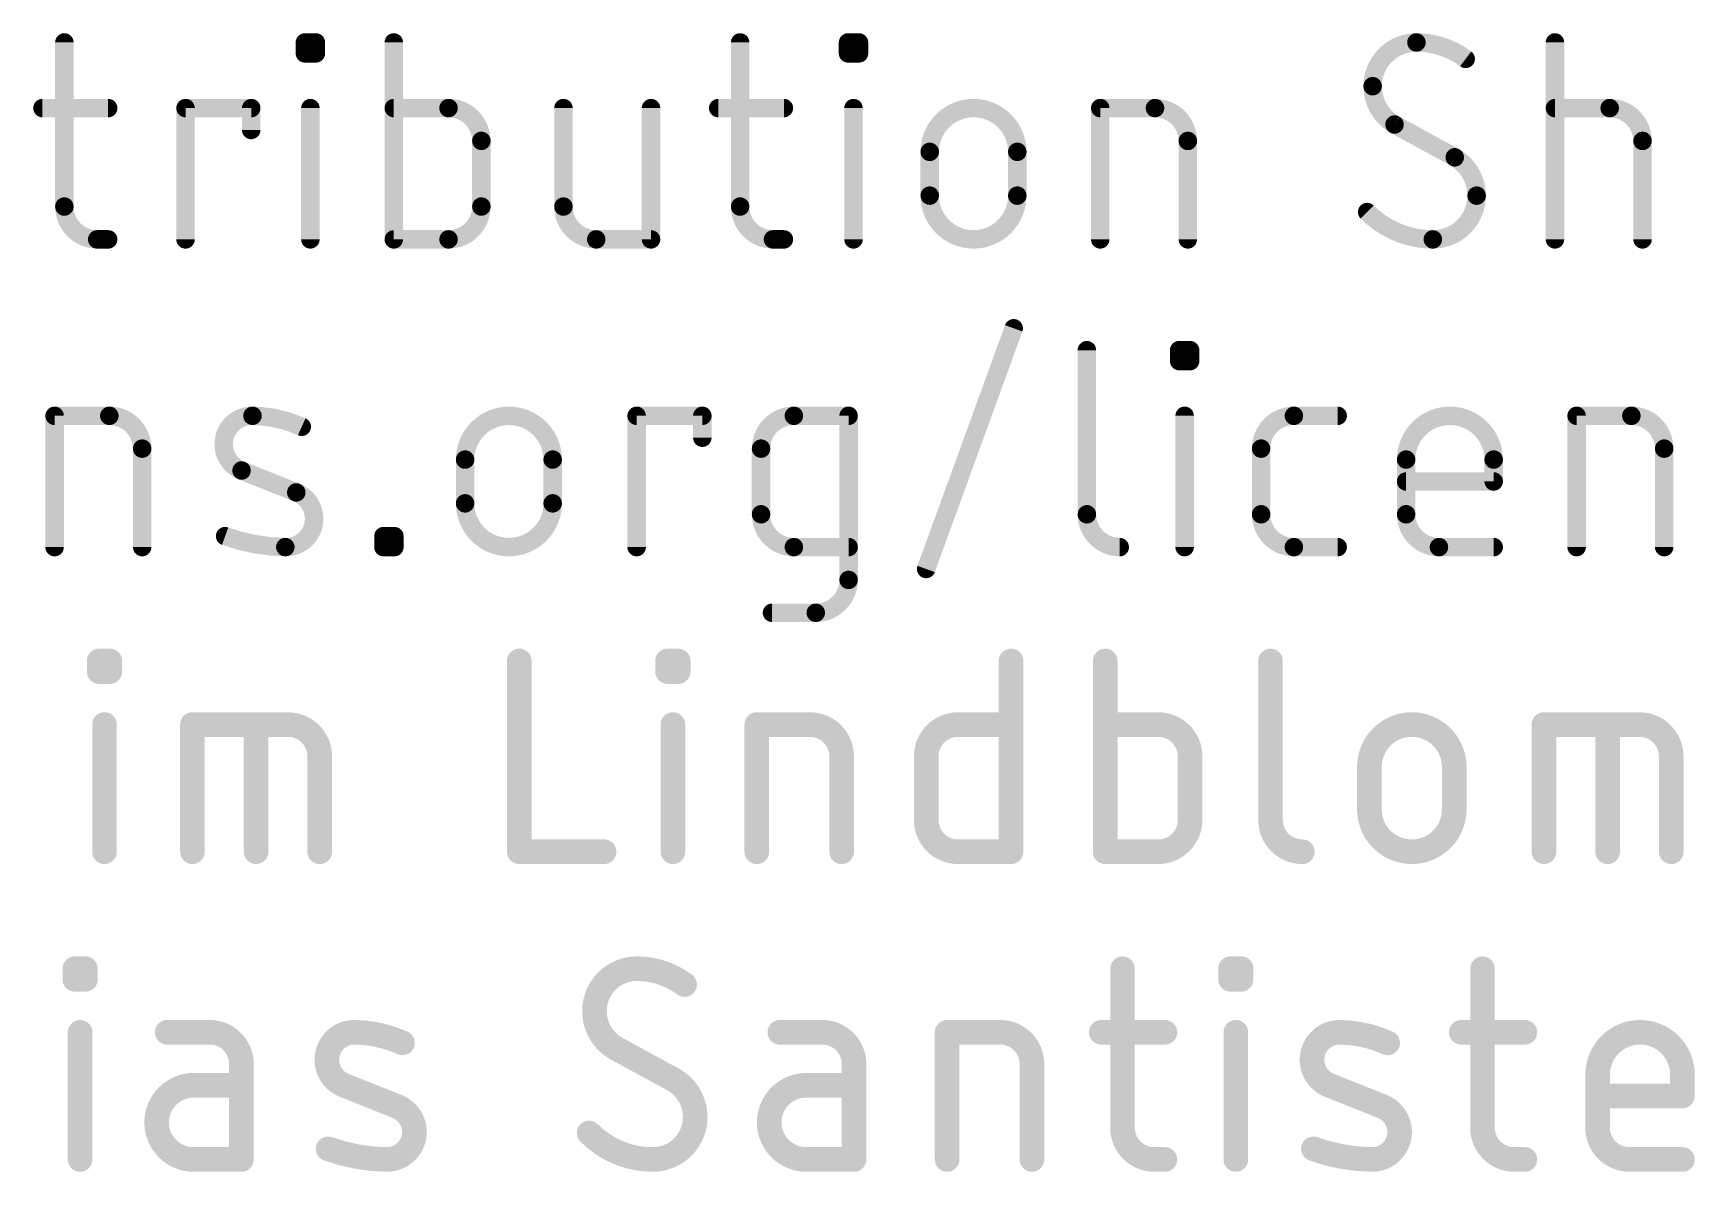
# Model space of a CAD drawing. Extents: x -26.2 to 60.5, y -16.3 to 39.9.
# Drawn here: x 21.57 to 35.28, y -15.75 to -6.35 of the extents above; entities that cross this region are included whole.
import ezdxf

# ---------------------------------------------------------------- set-up
doc = ezdxf.new("R2010")
doc.units = 0
doc.layers.add('51', color=53, linetype='CONTINUOUS')

msp = doc.modelspace()

# ---------------------------------------------------------------- linework, layer by layer
at = {"layer": '51'}
for points, const_width in [([(21.8257, -6.4262), (21.8257, -7.7809)], 0.1524), ([(23.8103, -6.5165), (23.8103, -6.4262)], 0.1524), ([(23.8103, -6.4262), (23.9006, -6.4262)], 0.1524), ([(23.9006, -6.5165), (23.8103, -6.5165)], 0.1524), ([(23.9006, -6.4262), (23.9006, -6.5165)], 0.1524), ([(24.5436, -6.4262), (24.5436, -8.0518)], 0.1524), ([(27.4008, -6.4262), (27.4008, -7.7809)], 0.1524), ([(28.2912, -6.5165), (28.2912, -6.4262)], 0.1524), ([(28.2912, -6.4262), (28.3815, -6.4262)], 0.1524), ([(28.3815, -6.5165), (28.2912, -6.5165)], 0.1524), ([(28.3815, -6.4262), (28.3815, -6.5165)], 0.1524), ([(34.1234, -8.0518), (34.1234, -6.4262)], 0.1524), ([(21.645, -6.9681), (22.1869, -6.9681)], 0.1524), ([(22.8253, -8.0518), (22.8253, -6.9681)], 0.1524), ([(22.8253, -6.9681), (23.3672, -6.9681)], 0.1524), ([(23.3672, -6.9681), (23.3672, -7.1487)], 0.1524), ([(23.8554, -8.0518), (23.8554, -6.9681)], 0.1524), ([(24.9952, -6.9681), (24.5436, -6.9681)], 0.1524), ([(25.9431, -6.9681), (25.9431, -7.7809)], 0.1524), ([(26.6656, -8.0518), (26.6656, -6.9681)], 0.1524), ([(27.2202, -6.9681), (27.762, -6.9681)], 0.1524), ([(28.3364, -8.0518), (28.3364, -6.9681)], 0.1524), ([(30.3719, -8.0518), (30.3719, -6.9681)], 0.1524), ([(30.3719, -6.9681), (30.8235, -6.9681)], 0.1524), ([(34.1234, -6.9681), (34.575, -6.9681)], 0.1524), ([(33.2967, -7.3745), (32.8, -7.1035)], 0.1524), ([(25.2661, -7.7809), (25.2661, -7.239)], 0.1524), ([(28.9651, -7.6906), (28.9651, -7.3293)], 0.1524), ([(29.6876, -7.3293), (29.6876, -7.6906)], 0.1524), ([(31.0944, -7.239), (31.0944, -8.0518)], 0.1524), ([(34.8459, -7.239), (34.8459, -8.0518)], 0.1524), ([(22.0966, -8.0518), (22.1869, -8.0518)], 0.1524), ([(24.5436, -8.0518), (24.9952, -8.0518)], 0.1524), ([(26.214, -8.0518), (26.6656, -8.0518)], 0.1524), ([(27.6717, -8.0518), (27.762, -8.0518)], 0.1524), ([(28.9355, -10.7724), (29.658, -8.7856)], 0.1524), ([(30.2618, -8.9662), (30.2618, -10.3209)], 0.1524), ([(31.0231, -9.0565), (31.0231, -8.9662)], 0.1524), ([(31.0231, -8.9662), (31.1134, -8.9662)], 0.1524), ([(31.1134, -8.9662), (31.1134, -9.0565)], 0.1524), ([(31.1134, -9.0565), (31.0231, -9.0565)], 0.1524), ([(21.7451, -10.5918), (21.7451, -9.5081)], 0.1524), ([(21.7451, -9.5081), (22.1967, -9.5081)], 0.1524), ([(26.5472, -10.5918), (26.5472, -9.5081)], 0.1524), ([(26.5472, -9.5081), (27.0891, -9.5081)], 0.1524), ([(27.0891, -9.5081), (27.0891, -9.6887)], 0.1524), ([(27.8444, -9.5081), (28.2959, -9.5081)], 0.1524), ([(28.2959, -9.5081), (28.2959, -10.8627)], 0.1524), ([(31.0683, -10.5918), (31.0683, -9.5081)], 0.1524), ([(31.9697, -9.5081), (32.3309, -9.5081)], 0.1524), ([(34.3022, -10.5918), (34.3022, -9.5081)], 0.1524), ([(34.3022, -9.5081), (34.7538, -9.5081)], 0.1524), ([(22.4676, -9.779), (22.4676, -10.5918)], 0.1524), ([(27.5735, -10.3209), (27.5735, -9.779)], 0.1524), ([(31.6988, -10.3209), (31.6988, -9.779)], 0.1524), ([(35.0247, -9.779), (35.0247, -10.5918)], 0.1524), ([(25.1319, -10.2306), (25.1319, -9.8693)], 0.1524), ([(25.8544, -9.8693), (25.8544, -10.2306)], 0.1524), ([(32.8954, -10.3209), (32.8954, -9.8693)], 0.1524), ([(33.6179, -9.8693), (33.6179, -10.0499)], 0.1524), ([(23.739, -10.1402), (23.2874, -9.9596)], 0.1524), ([(33.6179, -10.0499), (32.8954, -10.0499)], 0.1524), ([(24.458, -10.5918), (24.458, -10.5015)], 0.1524), ([(24.458, -10.5015), (24.5483, -10.5015)], 0.1524), ([(24.5483, -10.5918), (24.458, -10.5918)], 0.1524), ([(24.5483, -10.5015), (24.5483, -10.5918)], 0.1524), ([(28.2959, -10.5918), (27.8444, -10.5918)], 0.1524), ([(32.3309, -10.5918), (31.9697, -10.5918)], 0.1524), ([(33.6179, -10.5918), (33.1663, -10.5918)], 0.1524), ([(28.025, -11.1337), (27.6638, -11.1337)], 0.1524), ([(22.1131, -11.6191), (22.1131, -11.5316)], 0.2032), ([(22.1131, -11.5316), (22.2006, -11.5316)], 0.2032), ([(22.2006, -11.5316), (22.2006, -11.6191)], 0.2032), ([(25.5787, -11.5316), (25.5787, -13.1064)], 0.2032), ([(26.8025, -11.6191), (26.8025, -11.5316)], 0.2032), ([(26.8025, -11.5316), (26.89, -11.5316)], 0.2032), ([(26.89, -11.5316), (26.89, -11.6191)], 0.2032), ([(29.6363, -11.5316), (29.6363, -13.1064)], 0.2032), ([(30.4129, -11.5316), (30.4129, -13.1064)], 0.2032), ([(31.7767, -11.5316), (31.7767, -12.8439)], 0.2032), ([(22.2006, -11.6191), (22.1131, -11.6191)], 0.2032), ([(26.89, -11.6191), (26.8025, -11.6191)], 0.2032), ([(22.1569, -13.1064), (22.1569, -12.0565)], 0.2032), ([(22.8824, -13.1064), (22.8824, -12.0565)], 0.2032), ([(22.8824, -12.0565), (23.6698, -12.0565)], 0.2032), ([(23.4074, -13.1064), (23.4074, -12.0565)], 0.2032), ([(26.8462, -13.1064), (26.8462, -12.0565)], 0.2032), ([(27.5384, -13.1064), (27.5384, -12.0565)], 0.2032), ([(27.5384, -12.0565), (27.9758, -12.0565)], 0.2032), ([(29.1988, -12.0565), (29.6363, -12.0565)], 0.2032), ([(30.8503, -12.0565), (30.4129, -12.0565)], 0.2032), ([(34.0327, -13.1064), (34.0327, -12.0565)], 0.2032), ([(34.0327, -12.0565), (34.8201, -12.0565)], 0.2032), ([(34.5576, -13.1064), (34.5576, -12.0565)], 0.2032), ([(23.9323, -12.319), (23.9323, -13.1064)], 0.2032), ([(28.2383, -12.319), (28.2383, -13.1064)], 0.2032), ([(28.9364, -12.8439), (28.9364, -12.319)], 0.2032), ([(31.1128, -12.8439), (31.1128, -12.319)], 0.2032), ([(32.5924, -12.7564), (32.5924, -12.4065)], 0.2032), ([(33.2924, -12.4065), (33.2924, -12.7564)], 0.2032), ([(35.0826, -12.319), (35.0826, -13.1064)], 0.2032), ([(25.5787, -13.1064), (26.2786, -13.1064)], 0.2032), ([(29.6363, -13.1064), (29.1988, -13.1064)], 0.2032), ([(30.4129, -13.1064), (30.8503, -13.1064)], 0.2032), ([(21.9119, -14.1591), (21.9119, -14.0716)], 0.2032), ([(21.9119, -14.0716), (21.9994, -14.0716)], 0.2032), ([(21.9994, -14.0716), (21.9994, -14.1591)], 0.2032), ([(30.5556, -14.0716), (30.5556, -15.3839)], 0.2032), ([(31.447, -14.1591), (31.447, -14.0716)], 0.2032), ([(31.447, -14.0716), (31.5344, -14.0716)], 0.2032), ([(31.5344, -14.0716), (31.5344, -14.1591)], 0.2032), ([(33.5255, -14.0716), (33.5255, -15.3839)], 0.2032), ([(21.9994, -14.1591), (21.9119, -14.1591)], 0.2032), ([(31.5344, -14.1591), (31.447, -14.1591)], 0.2032), ([(21.9557, -15.6464), (21.9557, -14.5965)], 0.2032), ([(23.0243, -14.5965), (22.6743, -14.5965)], 0.2032), ([(28.0784, -14.5965), (27.7284, -14.5965)], 0.2032), ([(29.1087, -15.6464), (29.1087, -14.5965)], 0.2032), ([(29.1087, -14.5965), (29.5461, -14.5965)], 0.2032), ([(30.3806, -14.5965), (30.9055, -14.5965)], 0.2032), ([(31.4907, -15.6464), (31.4907, -14.5965)], 0.2032), ([(33.3505, -14.5965), (33.8754, -14.5965)], 0.2032), ([(26.8554, -14.9902), (26.3742, -14.7278)], 0.2032), ([(23.2868, -15.6464), (23.2868, -14.859)], 0.2032), ([(28.3409, -15.6464), (28.3409, -14.859)], 0.2032), ([(29.8086, -14.859), (29.8086, -15.6464)], 0.2032), ([(23.2868, -15.034), (22.8931, -15.034)], 0.2032), ([(24.5712, -15.209), (24.1337, -15.034)], 0.2032), ([(28.3409, -15.034), (27.9472, -15.034)], 0.2032), ([(32.6994, -15.209), (32.2619, -15.034)], 0.2032), ([(34.4754, -15.3839), (34.4754, -14.9465)], 0.2032), ([(35.1753, -14.9465), (35.1753, -15.1215)], 0.2032), ([(35.1753, -15.1215), (34.4754, -15.1215)], 0.2032), ([(22.8931, -15.6464), (23.2868, -15.6464)], 0.2032), ([(27.9472, -15.6464), (28.3409, -15.6464)], 0.2032), ([(30.818, -15.6464), (30.9055, -15.6464)], 0.2032), ([(33.788, -15.6464), (33.8754, -15.6464)], 0.2032), ([(35.1753, -15.6464), (34.7379, -15.6464)], 0.2032)]:
    msp.add_lwpolyline(points, dxfattribs=dict(at, const_width=const_width))
for points, const_width in [([(21.8638, -6.4262, 1), (21.7876, -6.4262)], 0.0762), ([(23.8484, -6.4262, 1), (23.7722, -6.4262)], 0.0762), ([(23.8103, -6.3881, 1), (23.8103, -6.4643)], 0.0762), ([(23.8103, -6.4784, 1), (23.8103, -6.5546)], 0.0762), ([(23.9387, -6.4262, 1), (23.8625, -6.4262)], 0.0762), ([(23.9006, -6.4643, 1), (23.9006, -6.3881)], 0.0762), ([(23.9006, -6.5546, 1), (23.9006, -6.4784)], 0.0762), ([(24.5817, -6.4262, 1), (24.5055, -6.4262)], 0.0762), ([(27.4389, -6.4262, 1), (27.3627, -6.4262)], 0.0762), ([(28.3293, -6.4262, 1), (28.2531, -6.4262)], 0.0762), ([(28.2912, -6.3881, 1), (28.2912, -6.4643)], 0.0762), ([(28.2912, -6.4784, 1), (28.2912, -6.5546)], 0.0762), ([(28.4196, -6.4262, 1), (28.3434, -6.4262)], 0.0762), ([(28.3815, -6.4643, 1), (28.3815, -6.3881)], 0.0762), ([(28.3815, -6.5546, 1), (28.3815, -6.4784)], 0.0762), ([(32.9806, -6.4262, 0.4142), (32.6193, -6.7874)], 0.1524), ([(33.387, -6.5617, 0.1623), (32.9806, -6.4262)], 0.1524), ([(32.9806, -6.3881, 1), (32.9806, -6.4643)], 0.0762), ([(32.9806, -6.4643, 1), (32.9806, -6.3881)], 0.0762), ([(34.1615, -6.4262, 1), (34.0853, -6.4262)], 0.0762), ([(23.7722, -6.5165, 1), (23.8484, -6.5165)], 0.0762), ([(23.8625, -6.5165, 1), (23.9387, -6.5165)], 0.0762), ([(28.2531, -6.5165, 1), (28.3293, -6.5165)], 0.0762), ([(28.3434, -6.5165, 1), (28.4196, -6.5165)], 0.0762), ([(33.3641, -6.5921, 1), (33.4098, -6.5312)], 0.0762), ([(32.6193, -6.7874, 0.2656), (32.8, -7.1035)], 0.1524), ([(32.6574, -6.7874, 1), (32.5812, -6.7874)], 0.0762), ([(32.5812, -6.7874, 1), (32.6574, -6.7874)], 0.0762), ([(21.645, -6.93, 1), (21.645, -7.0062)], 0.0762), ([(22.1869, -7.0062, 1), (22.1869, -6.93)], 0.0762), ([(22.8634, -6.9681, 1), (22.7872, -6.9681)], 0.0762), ([(22.8253, -6.93, 1), (22.8253, -7.0062)], 0.0762), ([(23.4053, -6.9681, 1), (23.3291, -6.9681)], 0.0762), ([(23.3672, -7.0062, 1), (23.3672, -6.93)], 0.0762), ([(23.8935, -6.9681, 1), (23.8173, -6.9681)], 0.0762), ([(24.5436, -6.93, 1), (24.5436, -7.0062)], 0.0762), ([(25.2661, -7.239, 0.4142), (24.9952, -6.9681)], 0.1524), ([(24.9952, -6.93, 1), (24.9952, -7.0062)], 0.0762), ([(24.9952, -7.0062, 1), (24.9952, -6.93)], 0.0762), ([(25.9812, -6.9681, 1), (25.905, -6.9681)], 0.0762), ([(26.7037, -6.9681, 1), (26.6275, -6.9681)], 0.0762), ([(27.2202, -6.93, 1), (27.2202, -7.0062)], 0.0762), ([(27.762, -7.0062, 1), (27.762, -6.93)], 0.0762), ([(28.3745, -6.9681, 1), (28.2983, -6.9681)], 0.0762), ([(29.6876, -7.3293, 1), (28.9651, -7.3293)], 0.1524), ([(30.41, -6.9681, 1), (30.3338, -6.9681)], 0.0762), ([(30.3719, -6.93, 1), (30.3719, -7.0062)], 0.0762), ([(31.0944, -7.239, 0.4142), (30.8235, -6.9681)], 0.1524), ([(30.8235, -6.93, 1), (30.8235, -7.0062)], 0.0762), ([(30.8235, -7.0062, 1), (30.8235, -6.93)], 0.0762), ([(34.1234, -6.93, 1), (34.1234, -7.0062)], 0.0762), ([(34.8459, -7.239, 0.4142), (34.575, -6.9681)], 0.1524), ([(34.575, -6.93, 1), (34.575, -7.0062)], 0.0762), ([(34.575, -7.0062, 1), (34.575, -6.93)], 0.0762), ([(23.3291, -7.1487, 1), (23.4053, -7.1487)], 0.0762), ([(32.8182, -7.0701, 1), (32.7817, -7.137)], 0.0762), ([(32.7806, -7.1364, 1), (32.8193, -7.0707)], 0.0762), ([(25.3042, -7.239, 1), (25.228, -7.239)], 0.0762), ([(25.228, -7.239, 1), (25.3042, -7.239)], 0.0762), ([(29.0032, -7.3293, 1), (28.927, -7.3293)], 0.0762), ([(29.7257, -7.3293, 1), (29.6495, -7.3293)], 0.0762), ([(31.1325, -7.239, 1), (31.0563, -7.239)], 0.0762), ([(31.0563, -7.239, 1), (31.1325, -7.239)], 0.0762), ([(34.884, -7.239, 1), (34.8078, -7.239)], 0.0762), ([(34.8078, -7.239, 1), (34.884, -7.239)], 0.0762), ([(28.927, -7.3293, 1), (29.0032, -7.3293)], 0.0762), ([(29.6495, -7.3293, 1), (29.7257, -7.3293)], 0.0762), ([(33.316, -7.3416, 1), (33.2773, -7.4073)], 0.0762), ([(33.4773, -7.6906, 0.2656), (33.2967, -7.3745)], 0.1524), ([(33.2784, -7.4079, 1), (33.3149, -7.341)], 0.0762), ([(28.9651, -7.6906, 1), (29.6876, -7.6906)], 0.1524), ([(29.0032, -7.6906, 1), (28.927, -7.6906)], 0.0762), ([(28.927, -7.6906, 1), (29.0032, -7.6906)], 0.0762), ([(29.7257, -7.6906, 1), (29.6495, -7.6906)], 0.0762), ([(29.6495, -7.6906, 1), (29.7257, -7.6906)], 0.0762), ([(33.1161, -8.0518, 0.4142), (33.4773, -7.6906)], 0.1524), ([(33.5154, -7.6906, 1), (33.4392, -7.6906)], 0.0762), ([(33.4392, -7.6906, 1), (33.5154, -7.6906)], 0.0762), ([(21.8257, -7.7809, 0.4142), (22.0966, -8.0518)], 0.1524), ([(21.8638, -7.7809, 1), (21.7876, -7.7809)], 0.0762), ([(21.7876, -7.7809, 1), (21.8638, -7.7809)], 0.0762), ([(24.9952, -8.0518, 0.4142), (25.2661, -7.7809)], 0.1524), ([(25.3042, -7.7809, 1), (25.228, -7.7809)], 0.0762), ([(25.228, -7.7809, 1), (25.3042, -7.7809)], 0.0762), ([(25.9431, -7.7809, 0.4142), (26.214, -8.0518)], 0.1524), ([(25.9812, -7.7809, 1), (25.905, -7.7809)], 0.0762), ([(25.905, -7.7809, 1), (25.9812, -7.7809)], 0.0762), ([(27.4008, -7.7809, 0.4142), (27.6717, -8.0518)], 0.1524), ([(27.4389, -7.7809, 1), (27.3627, -7.7809)], 0.0762), ([(27.3627, -7.7809, 1), (27.4389, -7.7809)], 0.0762), ([(32.6012, -7.7992, 1), (32.5471, -7.8529)], 0.0762), ([(32.5742, -7.826, 0.2), (33.1161, -8.0518)], 0.1524), ([(22.0966, -8.0137, 1), (22.0966, -8.0899)], 0.0762), ([(22.0966, -8.0899, 1), (22.0966, -8.0137)], 0.0762), ([(22.1869, -8.0899, 1), (22.1869, -8.0137)], 0.0762), ([(22.7872, -8.0518, 1), (22.8634, -8.0518)], 0.0762), ([(23.8173, -8.0518, 1), (23.8935, -8.0518)], 0.0762), ([(24.5436, -8.0137, 1), (24.5436, -8.0899)], 0.0762), ([(24.5055, -8.0518, 1), (24.5817, -8.0518)], 0.0762), ([(24.9952, -8.0137, 1), (24.9952, -8.0899)], 0.0762), ([(24.9952, -8.0899, 1), (24.9952, -8.0137)], 0.0762), ([(26.214, -8.0137, 1), (26.214, -8.0899)], 0.0762), ([(26.214, -8.0899, 1), (26.214, -8.0137)], 0.0762), ([(26.6275, -8.0518, 1), (26.7037, -8.0518)], 0.0762), ([(26.6656, -8.0899, 1), (26.6656, -8.0137)], 0.0762), ([(27.6717, -8.0137, 1), (27.6717, -8.0899)], 0.0762), ([(27.6717, -8.0899, 1), (27.6717, -8.0137)], 0.0762), ([(27.762, -8.0899, 1), (27.762, -8.0137)], 0.0762), ([(28.2983, -8.0518, 1), (28.3745, -8.0518)], 0.0762), ([(30.3338, -8.0518, 1), (30.41, -8.0518)], 0.0762), ([(31.0563, -8.0518, 1), (31.1325, -8.0518)], 0.0762), ([(33.1161, -8.0137, 1), (33.1161, -8.0899)], 0.0762), ([(33.1161, -8.0899, 1), (33.1161, -8.0137)], 0.0762), ([(34.0853, -8.0518, 1), (34.1615, -8.0518)], 0.0762), ([(34.8078, -8.0518, 1), (34.884, -8.0518)], 0.0762), ([(29.6938, -8.7986, 1), (29.6222, -8.7726)], 0.0762), ([(30.2999, -8.9662, 1), (30.2237, -8.9662)], 0.0762), ([(31.0612, -8.9662, 1), (30.985, -8.9662)], 0.0762), ([(31.0231, -8.9281, 1), (31.0231, -9.0043)], 0.0762), ([(31.1515, -8.9662, 1), (31.0753, -8.9662)], 0.0762), ([(31.1134, -9.0043, 1), (31.1134, -8.9281)], 0.0762), ([(31.0231, -9.0184, 1), (31.0231, -9.0946)], 0.0762), ([(30.985, -9.0565, 1), (31.0612, -9.0565)], 0.0762), ([(31.0753, -9.0565, 1), (31.1515, -9.0565)], 0.0762), ([(31.1134, -9.0946, 1), (31.1134, -9.0184)], 0.0762), ([(21.7832, -9.5081, 1), (21.707, -9.5081)], 0.0762), ([(21.7451, -9.47, 1), (21.7451, -9.5462)], 0.0762), ([(22.4676, -9.779, 0.4142), (22.1967, -9.5081)], 0.1524), ([(22.1967, -9.47, 1), (22.1967, -9.5462)], 0.0762), ([(22.1967, -9.5462, 1), (22.1967, -9.47)], 0.0762), ([(23.3777, -9.5081, 0.8318), (23.2874, -9.9596)], 0.1524), ([(23.7841, -9.5984, 0.1026), (23.3777, -9.5081)], 0.1524), ([(23.3783, -9.47, 1), (23.3772, -9.5462)], 0.0762), ([(23.3772, -9.5462, 1), (23.3783, -9.47)], 0.0762), ([(25.8544, -9.8693, 1), (25.1319, -9.8693)], 0.1524), ([(26.5853, -9.5081, 1), (26.5091, -9.5081)], 0.0762), ([(26.5472, -9.47, 1), (26.5472, -9.5462)], 0.0762), ([(27.1272, -9.5081, 1), (27.051, -9.5081)], 0.0762), ([(27.0891, -9.5462, 1), (27.0891, -9.47)], 0.0762), ([(27.8444, -9.5081, 0.4142), (27.5735, -9.779)], 0.1524), ([(27.8444, -9.47, 1), (27.8444, -9.5462)], 0.0762), ([(27.8444, -9.5462, 1), (27.8444, -9.47)], 0.0762), ([(28.334, -9.5081, 1), (28.2578, -9.5081)], 0.0762), ([(28.2959, -9.5462, 1), (28.2959, -9.47)], 0.0762), ([(31.1064, -9.5081, 1), (31.0302, -9.5081)], 0.0762), ([(31.9697, -9.5081, 0.4142), (31.6988, -9.779)], 0.1524), ([(31.9697, -9.47, 1), (31.9697, -9.5462)], 0.0762), ([(31.9697, -9.5462, 1), (31.9697, -9.47)], 0.0762), ([(32.3309, -9.5462, 1), (32.3309, -9.47)], 0.0762), ([(33.6179, -9.8693, 1), (32.8954, -9.8693)], 0.1524), ([(34.3403, -9.5081, 1), (34.2641, -9.5081)], 0.0762), ([(34.3022, -9.47, 1), (34.3022, -9.5462)], 0.0762), ([(35.0247, -9.779, 0.4142), (34.7538, -9.5081)], 0.1524), ([(34.7538, -9.47, 1), (34.7538, -9.5462)], 0.0762), ([(34.7538, -9.5462, 1), (34.7538, -9.47)], 0.0762), ([(23.7685, -9.6331, 1), (23.7998, -9.5636)], 0.0762), ([(22.5057, -9.779, 1), (22.4295, -9.779)], 0.0762), ([(27.051, -9.6887, 1), (27.1272, -9.6887)], 0.0762), ([(27.6116, -9.779, 1), (27.5354, -9.779)], 0.0762), ([(31.7369, -9.779, 1), (31.6607, -9.779)], 0.0762), ([(35.0628, -9.779, 1), (34.9866, -9.779)], 0.0762), ([(22.4295, -9.779, 1), (22.5057, -9.779)], 0.0762), ([(25.17, -9.8693, 1), (25.0938, -9.8693)], 0.0762), ([(25.0938, -9.8693, 1), (25.17, -9.8693)], 0.0762), ([(25.8925, -9.8693, 1), (25.8163, -9.8693)], 0.0762), ([(25.8163, -9.8693, 1), (25.8925, -9.8693)], 0.0762), ([(27.5354, -9.779, 1), (27.6116, -9.779)], 0.0762), ([(31.6607, -9.779, 1), (31.7369, -9.779)], 0.0762), ([(32.9335, -9.8693, 1), (32.8573, -9.8693)], 0.0762), ([(32.8573, -9.8693, 1), (32.9335, -9.8693)], 0.0762), ([(33.656, -9.8693, 1), (33.5798, -9.8693)], 0.0762), ([(33.5798, -9.8693, 1), (33.656, -9.8693)], 0.0762), ([(34.9866, -9.779, 1), (35.0628, -9.779)], 0.0762), ([(23.3016, -9.9243, 1), (23.2733, -9.995)], 0.0762), ([(23.2733, -9.995, 1), (23.3016, -9.9242)], 0.0762), ([(32.8954, -10.0118, 1), (32.8954, -10.088)], 0.0762), ([(33.6179, -10.088, 1), (33.6179, -10.0118)], 0.0762), ([(23.6487, -10.5918, 0.8318), (23.739, -10.1402)], 0.1524), ([(23.7531, -10.1049, 1), (23.7248, -10.1756)], 0.0762), ([(23.7248, -10.1756, 1), (23.7531, -10.1049)], 0.0762), ([(33.5798, -10.0499, 1), (33.656, -10.0499)], 0.0762), ([(25.1319, -10.2306, 1), (25.8544, -10.2306)], 0.1524), ([(25.17, -10.2306, 1), (25.0938, -10.2306)], 0.0762), ([(25.0938, -10.2306, 1), (25.17, -10.2306)], 0.0762), ([(25.8925, -10.2306, 1), (25.8163, -10.2306)], 0.0762), ([(25.8163, -10.2306, 1), (25.8925, -10.2306)], 0.0762), ([(27.5735, -10.3209, 0.4142), (27.8444, -10.5918)], 0.1524), ([(27.6116, -10.3209, 1), (27.5354, -10.3209)], 0.0762), ([(30.2618, -10.3209, 0.4142), (30.5327, -10.5918)], 0.1524), ([(30.2999, -10.3209, 1), (30.2237, -10.3209)], 0.0762), ([(31.6988, -10.3209, 0.4142), (31.9697, -10.5918)], 0.1524), ([(31.7369, -10.3209, 1), (31.6607, -10.3209)], 0.0762), ([(32.8954, -10.3209, 0.4142), (33.1663, -10.5918)], 0.1524), ([(32.9335, -10.3209, 1), (32.8573, -10.3209)], 0.0762), ([(27.5354, -10.3209, 1), (27.6116, -10.3209)], 0.0762), ([(30.2237, -10.3209, 1), (30.2999, -10.3209)], 0.0762), ([(31.6607, -10.3209, 1), (31.7369, -10.3209)], 0.0762), ([(32.8573, -10.3209, 1), (32.9335, -10.3209)], 0.0762), ([(21.707, -10.5918, 1), (21.7832, -10.5918)], 0.0762), ([(22.4295, -10.5918, 1), (22.5057, -10.5918)], 0.0762), ([(23.1648, -10.4656, 1), (23.139, -10.5373)], 0.0762), ([(23.1519, -10.5015, 0.083), (23.6487, -10.5918)], 0.1524), ([(23.6492, -10.5537, 1), (23.6481, -10.6299)], 0.0762), ([(23.6481, -10.6299, 1), (23.6492, -10.5537)], 0.0762), ([(24.4961, -10.5015, 1), (24.4199, -10.5015)], 0.0762), ([(24.458, -10.4634, 1), (24.458, -10.5396)], 0.0762), ([(24.458, -10.5537, 1), (24.458, -10.6299)], 0.0762), ([(24.4199, -10.5918, 1), (24.4961, -10.5918)], 0.0762), ([(24.5864, -10.5015, 1), (24.5102, -10.5015)], 0.0762), ([(24.5102, -10.5918, 1), (24.5864, -10.5918)], 0.0762), ([(24.5483, -10.5396, 1), (24.5483, -10.4634)], 0.0762), ([(24.5483, -10.6299, 1), (24.5483, -10.5537)], 0.0762), ([(26.5091, -10.5918, 1), (26.5853, -10.5918)], 0.0762), ([(27.8444, -10.5537, 1), (27.8444, -10.6299)], 0.0762), ([(27.8444, -10.6299, 1), (27.8444, -10.5537)], 0.0762), ([(28.2959, -10.6299, 1), (28.2959, -10.5537)], 0.0762), ([(30.5327, -10.6299, 1), (30.5327, -10.5537)], 0.0762), ([(31.0302, -10.5918, 1), (31.1064, -10.5918)], 0.0762), ([(31.9697, -10.5537, 1), (31.9697, -10.6299)], 0.0762), ([(31.9697, -10.6299, 1), (31.9697, -10.5537)], 0.0762), ([(32.3309, -10.6299, 1), (32.3309, -10.5537)], 0.0762), ([(33.1663, -10.5537, 1), (33.1663, -10.6299)], 0.0762), ([(33.1663, -10.6299, 1), (33.1663, -10.5537)], 0.0762), ([(33.6179, -10.6299, 1), (33.6179, -10.5537)], 0.0762), ([(34.2641, -10.5918, 1), (34.3403, -10.5918)], 0.0762), ([(34.9866, -10.5918, 1), (35.0628, -10.5918)], 0.0762), ([(28.025, -11.1337, 0.4142), (28.2959, -10.8627)], 0.1524), ([(28.334, -10.8627, 1), (28.2578, -10.8627)], 0.0762), ([(28.2578, -10.8627, 1), (28.334, -10.8627)], 0.0762), ([(28.8997, -10.7594, 1), (28.9713, -10.7854)], 0.0762), ([(27.6638, -11.0956, 1), (27.6638, -11.1718)], 0.0762), ([(28.025, -11.0956, 1), (28.025, -11.1718)], 0.0762), ([(28.025, -11.1718, 1), (28.025, -11.0956)], 0.0762), ([(22.1639, -11.5316, 1), (22.0623, -11.5316)], 0.1016), ([(22.1131, -11.4808, 1), (22.1131, -11.5824)], 0.1016), ([(22.2514, -11.5316, 1), (22.1498, -11.5316)], 0.1016), ([(22.2006, -11.5824, 1), (22.2006, -11.4808)], 0.1016), ([(25.6295, -11.5316, 1), (25.5279, -11.5316)], 0.1016), ([(26.8533, -11.5316, 1), (26.7517, -11.5316)], 0.1016), ([(26.8025, -11.4808, 1), (26.8025, -11.5824)], 0.1016), ([(26.9408, -11.5316, 1), (26.8392, -11.5316)], 0.1016), ([(26.89, -11.5824, 1), (26.89, -11.4808)], 0.1016), ([(29.6871, -11.5316, 1), (29.5855, -11.5316)], 0.1016), ([(30.4637, -11.5316, 1), (30.3621, -11.5316)], 0.1016), ([(31.8275, -11.5316, 1), (31.7259, -11.5316)], 0.1016), ([(22.1131, -11.5683, 1), (22.1131, -11.6699)], 0.1016), ([(22.0623, -11.6191, 1), (22.1639, -11.6191)], 0.1016), ([(22.1498, -11.6191, 1), (22.2514, -11.6191)], 0.1016), ([(22.2006, -11.6699, 1), (22.2006, -11.5683)], 0.1016), ([(26.8025, -11.5683, 1), (26.8025, -11.6699)], 0.1016), ([(26.7517, -11.6191, 1), (26.8533, -11.6191)], 0.1016), ([(26.8392, -11.6191, 1), (26.9408, -11.6191)], 0.1016), ([(26.89, -11.6699, 1), (26.89, -11.5683)], 0.1016), ([(22.2077, -12.0565, 1), (22.1061, -12.0565)], 0.1016), ([(22.9332, -12.0565, 1), (22.8316, -12.0565)], 0.1016), ([(22.8824, -12.0057, 1), (22.8824, -12.1073)], 0.1016), ([(23.4582, -12.0565, 1), (23.3566, -12.0565)], 0.1016), ([(23.9323, -12.319, 0.4142), (23.6698, -12.0565)], 0.2032), ([(23.6698, -12.0057, 1), (23.6698, -12.1073)], 0.1016), ([(23.6698, -12.1073, 1), (23.6698, -12.0057)], 0.1016), ([(26.897, -12.0565, 1), (26.7954, -12.0565)], 0.1016), ([(27.5892, -12.0565, 1), (27.4876, -12.0565)], 0.1016), ([(27.5384, -12.0057, 1), (27.5384, -12.1073)], 0.1016), ([(28.2383, -12.319, 0.4142), (27.9758, -12.0565)], 0.2032), ([(27.9758, -12.0057, 1), (27.9758, -12.1073)], 0.1016), ([(27.9758, -12.1073, 1), (27.9758, -12.0057)], 0.1016), ([(29.1988, -12.0565, 0.4142), (28.9364, -12.319)], 0.2032), ([(29.1988, -12.0057, 1), (29.1988, -12.1073)], 0.1016), ([(29.1988, -12.1073, 1), (29.1988, -12.0057)], 0.1016), ([(29.6363, -12.1073, 1), (29.6363, -12.0057)], 0.1016), ([(30.4129, -12.0057, 1), (30.4129, -12.1073)], 0.1016), ([(31.1128, -12.319, 0.4142), (30.8503, -12.0565)], 0.2032), ([(30.8503, -12.0057, 1), (30.8503, -12.1073)], 0.1016), ([(30.8503, -12.1073, 1), (30.8503, -12.0057)], 0.1016), ([(33.2924, -12.4065, 1), (32.5924, -12.4065)], 0.2032), ([(34.0835, -12.0565, 1), (33.9819, -12.0565)], 0.1016), ([(34.0327, -12.0057, 1), (34.0327, -12.1073)], 0.1016), ([(34.6084, -12.0565, 1), (34.5068, -12.0565)], 0.1016), ([(35.0826, -12.319, 0.4142), (34.8201, -12.0565)], 0.2032), ([(34.8201, -12.0057, 1), (34.8201, -12.1073)], 0.1016), ([(34.8201, -12.1073, 1), (34.8201, -12.0057)], 0.1016), ([(23.9831, -12.319, 1), (23.8815, -12.319)], 0.1016), ([(23.8815, -12.319, 1), (23.9831, -12.319)], 0.1016), ([(28.2891, -12.319, 1), (28.1875, -12.319)], 0.1016), ([(28.1875, -12.319, 1), (28.2891, -12.319)], 0.1016), ([(28.9872, -12.319, 1), (28.8856, -12.319)], 0.1016), ([(28.8856, -12.319, 1), (28.9872, -12.319)], 0.1016), ([(31.1636, -12.319, 1), (31.062, -12.319)], 0.1016), ([(31.062, -12.319, 1), (31.1636, -12.319)], 0.1016), ([(32.6433, -12.4065, 1), (32.5416, -12.4065)], 0.1016), ([(33.3432, -12.4065, 1), (33.2416, -12.4065)], 0.1016), ([(35.1334, -12.319, 1), (35.0318, -12.319)], 0.1016), ([(35.0318, -12.319, 1), (35.1334, -12.319)], 0.1016), ([(32.5416, -12.4065, 1), (32.6433, -12.4065)], 0.1016), ([(33.2416, -12.4065, 1), (33.3432, -12.4065)], 0.1016), ([(28.9364, -12.8439, 0.4142), (29.1988, -13.1064)], 0.2032), ([(28.9871, -12.8439, 1), (28.8856, -12.8439)], 0.1016), ([(30.8503, -13.1064, 0.4142), (31.1128, -12.8439)], 0.2032), ([(31.1636, -12.8439, 1), (31.062, -12.8439)], 0.1016), ([(31.7767, -12.8439, 0.4142), (32.0392, -13.1064)], 0.2032), ([(31.8275, -12.8439, 1), (31.7259, -12.8439)], 0.1016), ([(32.5924, -12.7564, 1), (33.2924, -12.7564)], 0.2032), ([(32.6432, -12.7564, 1), (32.5416, -12.7564)], 0.1016), ([(32.5416, -12.7564, 1), (32.6433, -12.7564)], 0.1016), ([(33.3432, -12.7564, 1), (33.2416, -12.7564)], 0.1016), ([(33.2416, -12.7564, 1), (33.3432, -12.7564)], 0.1016), ([(28.8856, -12.8439, 1), (28.9872, -12.8439)], 0.1016), ([(31.062, -12.8439, 1), (31.1636, -12.8439)], 0.1016), ([(31.7259, -12.8439, 1), (31.8275, -12.8439)], 0.1016), ([(25.5787, -13.0556, 1), (25.5787, -13.1572)], 0.1016), ([(26.2786, -13.1572, 1), (26.2786, -13.0556)], 0.1016), ([(29.1988, -13.0556, 1), (29.1988, -13.1572)], 0.1016), ([(29.1988, -13.1572, 1), (29.1988, -13.0556)], 0.1016), ([(29.6363, -13.1572, 1), (29.6363, -13.0556)], 0.1016), ([(30.4129, -13.0556, 1), (30.4129, -13.1572)], 0.1016), ([(30.8503, -13.0556, 1), (30.8503, -13.1572)], 0.1016), ([(30.8503, -13.1572, 1), (30.8503, -13.0556)], 0.1016), ([(32.0392, -13.1572, 1), (32.0392, -13.0556)], 0.1016), ([(22.1061, -13.1064, 1), (22.2077, -13.1064)], 0.1016), ([(22.8316, -13.1064, 1), (22.9332, -13.1064)], 0.1016), ([(23.3566, -13.1064, 1), (23.4582, -13.1064)], 0.1016), ([(23.8815, -13.1064, 1), (23.9831, -13.1064)], 0.1016), ([(25.5279, -13.1064, 1), (25.6295, -13.1064)], 0.1016), ([(26.7954, -13.1064, 1), (26.897, -13.1064)], 0.1016), ([(27.4876, -13.1064, 1), (27.5892, -13.1064)], 0.1016), ([(28.1875, -13.1064, 1), (28.2891, -13.1064)], 0.1016), ([(29.5855, -13.1064, 1), (29.6871, -13.1064)], 0.1016), ([(30.3621, -13.1064, 1), (30.4637, -13.1064)], 0.1016), ([(33.9819, -13.1064, 1), (34.0835, -13.1064)], 0.1016), ([(34.5068, -13.1064, 1), (34.6084, -13.1064)], 0.1016), ([(35.0318, -13.1064, 1), (35.1334, -13.1064)], 0.1016), ([(21.9627, -14.0716, 1), (21.8611, -14.0716)], 0.1016), ([(21.9119, -14.0208, 1), (21.9119, -14.1224)], 0.1016), ([(22.0502, -14.0716, 1), (21.9486, -14.0716)], 0.1016), ([(21.9994, -14.1224, 1), (21.9994, -14.0208)], 0.1016), ([(26.5492, -14.0716, 0.4142), (26.1992, -14.4216)], 0.2032), ([(26.9429, -14.2028, 0.1623), (26.5492, -14.0716)], 0.2032), ([(26.5492, -14.0208, 1), (26.5492, -14.1224)], 0.1016), ([(26.5492, -14.1224, 1), (26.5492, -14.0208)], 0.1016), ([(30.6064, -14.0716, 1), (30.5048, -14.0716)], 0.1016), ([(31.447, -14.0208, 1), (31.447, -14.1224)], 0.1016), ([(31.4977, -14.0716, 1), (31.3962, -14.0716)], 0.1016), ([(31.5852, -14.0716, 1), (31.4836, -14.0716)], 0.1016), ([(31.5344, -14.1224, 1), (31.5344, -14.0208)], 0.1016), ([(33.5763, -14.0716, 1), (33.4747, -14.0716)], 0.1016), ([(21.9119, -14.1083, 1), (21.9119, -14.2099)], 0.1016), ([(21.8611, -14.1591, 1), (21.9627, -14.1591)], 0.1016), ([(21.9486, -14.1591, 1), (22.0502, -14.1591)], 0.1016), ([(21.9994, -14.2099, 1), (21.9994, -14.1083)], 0.1016), ([(26.9124, -14.2435, 1), (26.9733, -14.1622)], 0.1016), ([(31.447, -14.1083, 1), (31.447, -14.2099)], 0.1016), ([(31.3962, -14.1591, 1), (31.4977, -14.1591)], 0.1016), ([(31.4836, -14.1591, 1), (31.5852, -14.1591)], 0.1016), ([(31.5344, -14.2099, 1), (31.5344, -14.1083)], 0.1016), ([(26.1992, -14.4216, 0.2656), (26.3742, -14.7278)], 0.2032), ([(26.25, -14.4216, 1), (26.1484, -14.4216)], 0.1016), ([(26.1484, -14.4216, 1), (26.25, -14.4216)], 0.1016), ([(22.0065, -14.5965, 1), (21.9049, -14.5965)], 0.1016), ([(22.6743, -14.5457, 1), (22.6743, -14.6473)], 0.1016), ([(23.2868, -14.859, 0.4142), (23.0243, -14.5965)], 0.2032), ([(23.0243, -14.5457, 1), (23.0243, -14.6473)], 0.1016), ([(23.0243, -14.6473, 1), (23.0243, -14.5457)], 0.1016), ([(24.2212, -14.5965, 0.8318), (24.1337, -15.034)], 0.2032), ([(24.6149, -14.684, 0.1025), (24.2212, -14.5965)], 0.2032), ([(24.2219, -14.5457, 1), (24.2205, -14.6473)], 0.1016), ([(24.2205, -14.6473, 1), (24.2219, -14.5457)], 0.1016), ([(27.7284, -14.5457, 1), (27.7284, -14.6473)], 0.1016), ([(28.3409, -14.859, 0.4142), (28.0784, -14.5965)], 0.2032), ([(28.0784, -14.5457, 1), (28.0784, -14.6473)], 0.1016), ([(28.0784, -14.6473, 1), (28.0784, -14.5457)], 0.1016), ([(29.1595, -14.5965, 1), (29.0579, -14.5965)], 0.1016), ([(29.1087, -14.5457, 1), (29.1087, -14.6473)], 0.1016), ([(29.8086, -14.859, 0.4142), (29.5461, -14.5965)], 0.2032), ([(29.5461, -14.5457, 1), (29.5461, -14.6473)], 0.1016), ([(29.5461, -14.6473, 1), (29.5461, -14.5457)], 0.1016), ([(30.3806, -14.5457, 1), (30.3806, -14.6473)], 0.1016), ([(30.9055, -14.6473, 1), (30.9055, -14.5457)], 0.1016), ([(31.5415, -14.5965, 1), (31.4399, -14.5965)], 0.1016), ([(32.3494, -14.5965, 0.8318), (32.2619, -15.034)], 0.2032), ([(32.7431, -14.684, 0.1025), (32.3494, -14.5965)], 0.2032), ([(32.3502, -14.5457, 1), (32.3487, -14.6473)], 0.1016), ([(32.3487, -14.6473, 1), (32.3502, -14.5457)], 0.1016), ([(33.3505, -14.5457, 1), (33.3505, -14.6473)], 0.1016), ([(33.8754, -14.6473, 1), (33.8754, -14.5457)], 0.1016), ([(35.1753, -14.9465, 1), (34.4754, -14.9465)], 0.2032), ([(24.594, -14.7303, 1), (24.6358, -14.6377)], 0.1016), ([(26.3985, -14.6832, 1), (26.3499, -14.7724)], 0.1016), ([(26.3484, -14.7715, 1), (26.4, -14.684)], 0.1016), ([(32.7223, -14.7303, 1), (32.764, -14.6377)], 0.1016), ([(23.3376, -14.859, 1), (23.236, -14.859)], 0.1016), ([(28.3917, -14.859, 1), (28.2901, -14.859)], 0.1016), ([(29.8594, -14.859, 1), (29.7578, -14.859)], 0.1016), ([(22.8931, -15.034, 1), (22.8931, -15.6464)], 0.2032), ([(22.8931, -14.9832, 1), (22.8931, -15.0848)], 0.1016), ([(22.8931, -15.0848, 1), (22.8931, -14.9832)], 0.1016), ([(23.236, -14.859, 1), (23.3376, -14.859)], 0.1016), ([(23.2868, -15.0848, 1), (23.2868, -14.9832)], 0.1016), ([(24.1526, -14.9868, 1), (24.1148, -15.0811)], 0.1016), ([(24.1148, -15.0811, 1), (24.1526, -14.9868)], 0.1016), ([(27.0304, -15.2964, 0.2656), (26.8554, -14.9902)], 0.2032), ([(26.8812, -14.9465, 1), (26.8296, -15.034)], 0.1016), ([(26.8311, -15.0348, 1), (26.8797, -14.9456)], 0.1016), ([(27.9472, -15.034, 1), (27.9472, -15.6464)], 0.2032), ([(27.9472, -14.9832, 1), (27.9472, -15.0848)], 0.1016), ([(27.9472, -15.0848, 1), (27.9472, -14.9832)], 0.1016), ([(28.2901, -14.859, 1), (28.3917, -14.859)], 0.1016), ([(28.3409, -15.0848, 1), (28.3409, -14.9832)], 0.1016), ([(29.7578, -14.859, 1), (29.8594, -14.859)], 0.1016), ([(32.2808, -14.9868, 1), (32.2431, -15.0811)], 0.1016), ([(32.2431, -15.0811, 1), (32.2808, -14.9868)], 0.1016), ([(34.5262, -14.9465, 1), (34.4246, -14.9465)], 0.1016), ([(34.4246, -14.9465, 1), (34.5262, -14.9465)], 0.1016), ([(35.2261, -14.9465, 1), (35.1245, -14.9465)], 0.1016), ([(35.1245, -14.9465, 1), (35.2261, -14.9465)], 0.1016), ([(34.4754, -15.0707, 1), (34.4754, -15.1723)], 0.1016), ([(35.1245, -15.1215, 1), (35.2261, -15.1215)], 0.1016), ([(35.1753, -15.1723, 1), (35.1753, -15.0707)], 0.1016), ([(24.4837, -15.6464, 0.8318), (24.5712, -15.209)], 0.2032), ([(24.59, -15.1618, 1), (24.5523, -15.2561)], 0.1016), ([(24.5523, -15.2561, 1), (24.59, -15.1618)], 0.1016), ([(26.6804, -15.6464, 0.4142), (27.0304, -15.2964)], 0.2032), ([(27.0812, -15.2964, 1), (26.9796, -15.2964)], 0.1016), ([(32.6119, -15.6464, 0.8318), (32.6994, -15.209)], 0.2032), ([(32.7183, -15.1618, 1), (32.6805, -15.2561)], 0.1016), ([(32.6805, -15.2561, 1), (32.7183, -15.1618)], 0.1016), ([(26.1555, -15.4277, 0.2), (26.6804, -15.6464)], 0.2032), ([(26.1915, -15.3919, 1), (26.1194, -15.4634)], 0.1016), ([(26.9796, -15.2964, 1), (27.0812, -15.2964)], 0.1016), ([(30.5556, -15.3839, 0.4142), (30.818, -15.6464)], 0.2032), ([(30.6064, -15.3839, 1), (30.5048, -15.3839)], 0.1016), ([(30.5048, -15.3839, 1), (30.6064, -15.3839)], 0.1016), ([(33.5255, -15.3839, 0.4142), (33.788, -15.6464)], 0.2032), ([(33.5763, -15.3839, 1), (33.4747, -15.3839)], 0.1016), ([(33.4747, -15.3839, 1), (33.5763, -15.3839)], 0.1016), ([(34.4754, -15.3839, 0.4142), (34.7379, -15.6464)], 0.2032), ([(34.5262, -15.3839, 1), (34.4246, -15.3839)], 0.1016), ([(34.4246, -15.3839, 1), (34.5262, -15.3839)], 0.1016), ([(24.0025, -15.5589, 0.083), (24.4837, -15.6464)], 0.2032), ([(24.0197, -15.5111, 1), (23.9853, -15.6067)], 0.1016), ([(32.1307, -15.5589, 0.083), (32.6119, -15.6464)], 0.2032), ([(32.1479, -15.5111, 1), (32.1135, -15.6067)], 0.1016), ([(21.9049, -15.6464, 1), (22.0065, -15.6464)], 0.1016), ([(22.8931, -15.5956, 1), (22.8931, -15.6972)], 0.1016), ([(22.8931, -15.6972, 1), (22.8931, -15.5956)], 0.1016), ([(23.236, -15.6464, 1), (23.3376, -15.6464)], 0.1016), ([(23.2868, -15.6972, 1), (23.2868, -15.5956)], 0.1016), ([(24.4844, -15.5956, 1), (24.4829, -15.6972)], 0.1016), ([(24.4829, -15.6972, 1), (24.4844, -15.5956)], 0.1016), ([(26.6804, -15.5956, 1), (26.6804, -15.6972)], 0.1016), ([(26.6804, -15.6972, 1), (26.6804, -15.5956)], 0.1016), ([(27.9472, -15.5956, 1), (27.9472, -15.6972)], 0.1016), ([(27.9472, -15.6972, 1), (27.9472, -15.5956)], 0.1016), ([(28.2901, -15.6464, 1), (28.3917, -15.6464)], 0.1016), ([(28.3409, -15.6972, 1), (28.3409, -15.5956)], 0.1016), ([(29.0579, -15.6464, 1), (29.1595, -15.6464)], 0.1016), ([(29.7578, -15.6464, 1), (29.8594, -15.6464)], 0.1016), ([(30.818, -15.5956, 1), (30.818, -15.6972)], 0.1016), ([(30.818, -15.6972, 1), (30.818, -15.5956)], 0.1016), ([(30.9055, -15.6972, 1), (30.9055, -15.5956)], 0.1016), ([(31.4399, -15.6464, 1), (31.5415, -15.6464)], 0.1016), ([(32.6126, -15.5956, 1), (32.6112, -15.6972)], 0.1016), ([(32.6112, -15.6972, 1), (32.6126, -15.5956)], 0.1016), ([(33.788, -15.5956, 1), (33.788, -15.6972)], 0.1016), ([(33.788, -15.6972, 1), (33.788, -15.5956)], 0.1016), ([(33.8754, -15.6972, 1), (33.8754, -15.5956)], 0.1016), ([(34.7379, -15.5956, 1), (34.7379, -15.6972)], 0.1016), ([(34.7379, -15.6972, 1), (34.7379, -15.5956)], 0.1016), ([(35.1753, -15.6972, 1), (35.1753, -15.5956)], 0.1016)]:
    msp.add_lwpolyline(points, format="xyb", dxfattribs=dict(at, const_width=const_width))

doc.saveas('drawing.dxf')
